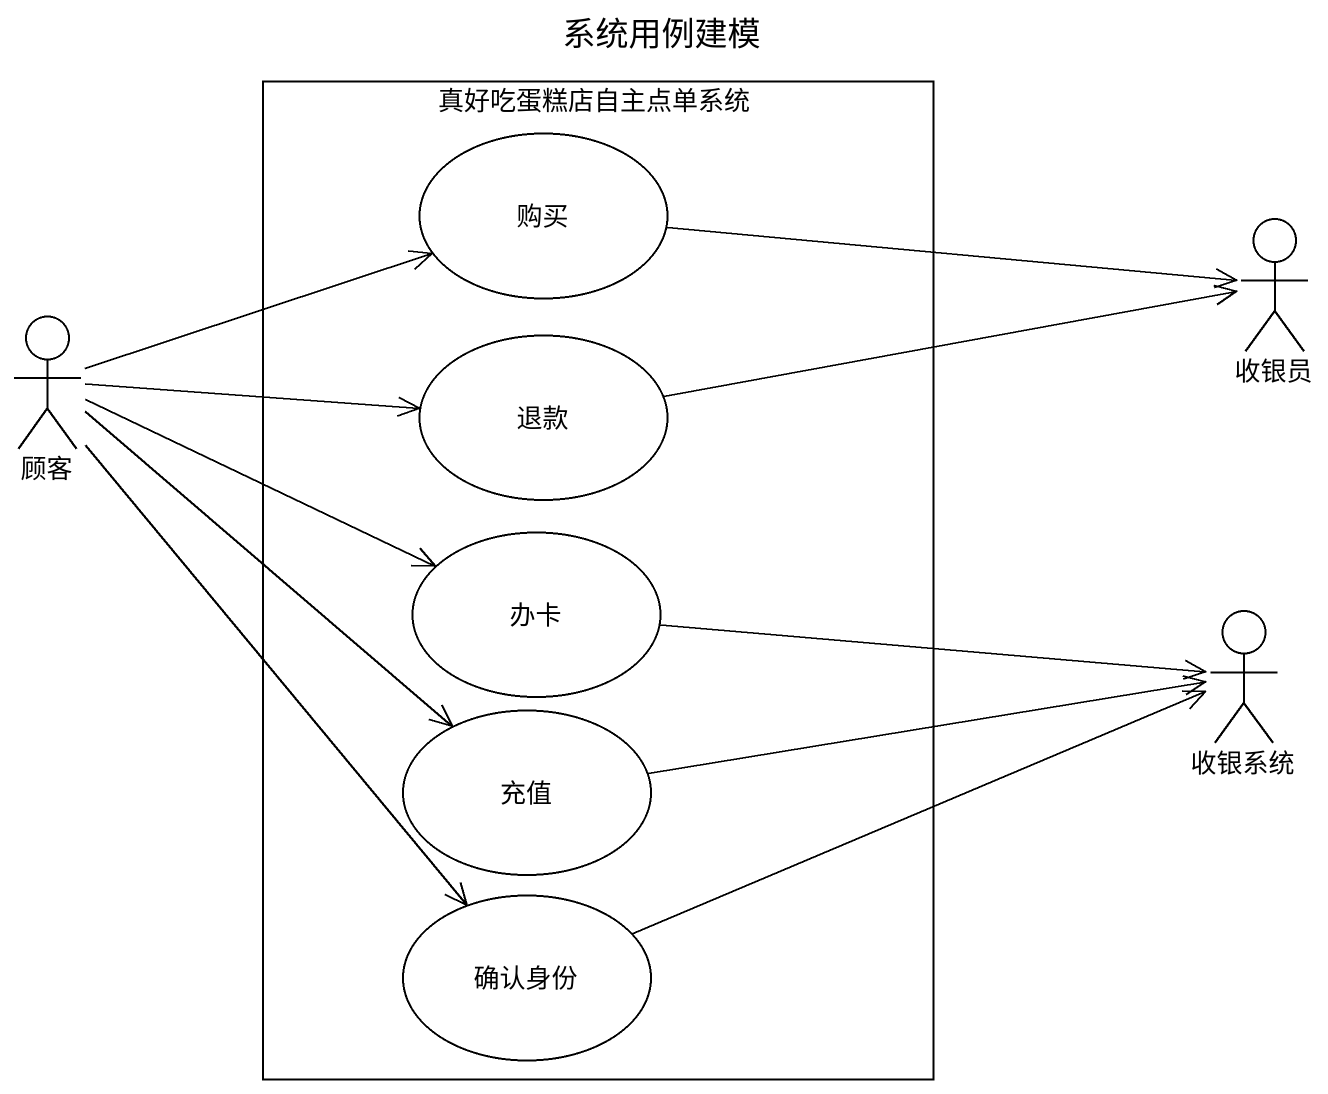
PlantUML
@startuml
title 系统用例建模
rectangle 真好吃蛋糕店自主点单系统 {
  usecase 购买
  usecase 退款
  usecase 办卡
  usecase 充值
  usecase 确认身份
}
actor 收银员
actor 顾客
actor 收银系统
购买 -right-> 收银员
顾客 -right-> 购买
顾客 -right-> 退款
顾客 -right-> 办卡
顾客 --> 充值
顾客 --> 确认身份
退款 -right-> 收银员
办卡 -right-> 收银系统
充值 -right-> 收银系统
确认身份 -right-> 收银系统
@enduml
